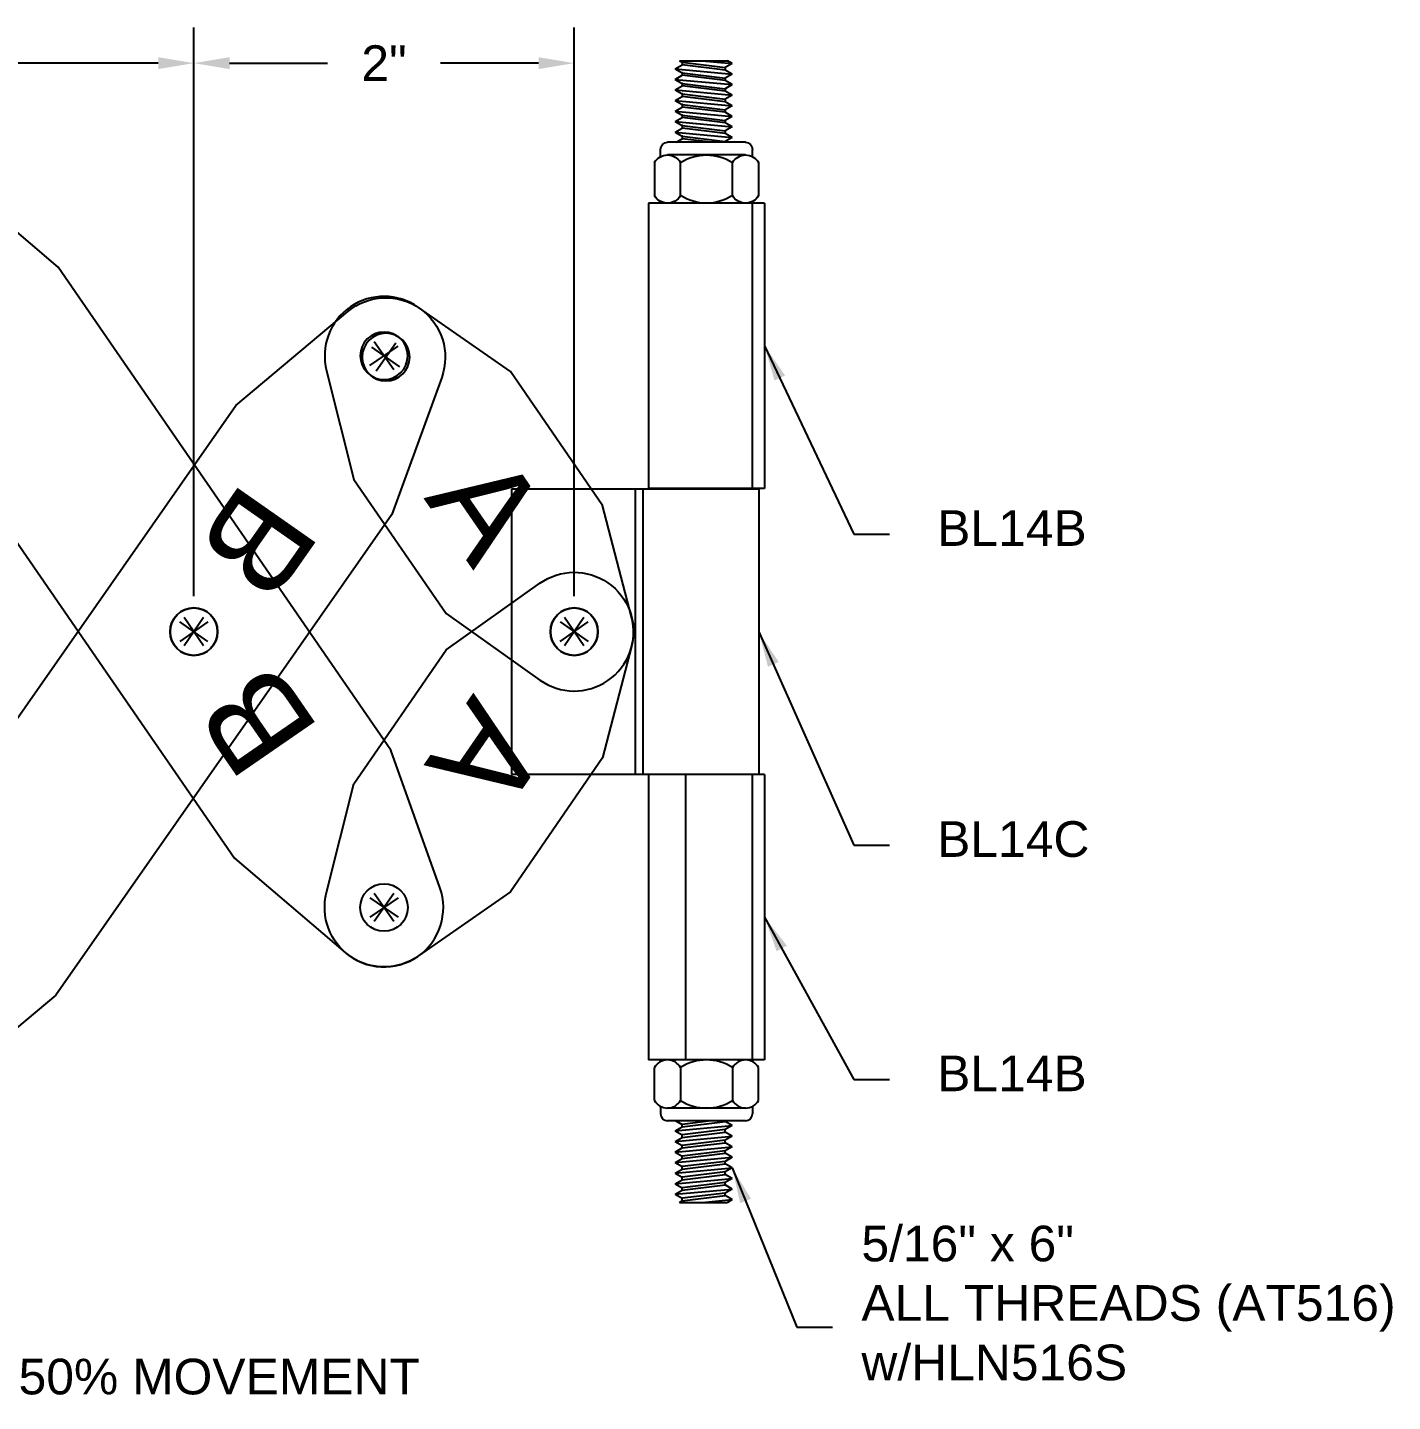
# Model space of a CAD drawing. Header units: inches. Extents: x 1.6 to 29.3, y -11.7 to 20.7.
# Drawn here: x 21.46 to 28.64, y 12.64 to 19.87 of the extents above; entities that cross this region are included whole.
import ezdxf

# ---------------------------------------------------------------- set-up
doc = ezdxf.new("R2010")
doc.units = ezdxf.units.IN
doc.header["$MEASUREMENT"] = 0
for name, color, linetype in [('Anchors', 4, 'Continuous'), ('Conditions', 1, 'Continuous'), ('Dimensions', 3, 'Continuous'), ('Text', 2, 'Continuous')]:
    doc.layers.add(name, color=color, linetype=linetype)
doc.styles.add('Arial', font='arial.ttf')
doc.dimstyles.new('Arial', dxfattribs={"dimtxt": 0.1875, "dimasz": 0.1875, "dimexe": 0.1875, "dimexo": 0.1875, "dimgap": 0.1875, "dimtad": 0, "dimtih": 1, "dimtoh": 1, "dimdec": 4, "dimzin": 0, "dimdsep": 46, "dimlunit": 4, "dimtxsty": 'Arial', "dimcen": 0.1875, "dimadec": 0, "dimazin": 0, "dimtfac": 1, "dimtdec": 4, "dimtofl": 0, "dimtmove": 0, "dimatfit": 3, "dimfxl": 0, "dimfrac": 2, "dimtolj": 1, "dimtzin": 0, "dimarcsym": 0})

# ---------------------------------------------------------------- blocks, each defined once
blk = doc.blocks.new('*D36')
at = {"layer": 'Defpoints', "color": 0}
for p in [(22.3342, 19.6793), (19.3342, 16.6905), (22.3342, 16.6905)]:
    blk.add_point(p, dxfattribs=at)
at = {"layer": 'Dimensions', "color": 0, "lineweight": -2}
for p, q in [((19.3342, 16.878), (19.3342, 19.8668)), ((22.3342, 16.878), (22.3342, 19.8668)), ((19.5217, 19.6793), (20.539, 19.6793)), ((22.1467, 19.6793), (21.1294, 19.6793))]:
    blk.add_line(p, q, dxfattribs=at)
at = {"layer": 'Dimensions', "color": 0}
for points in [[(19.5217, 19.7106), (19.5217, 19.6481), (19.3342, 19.6793)], [(22.1467, 19.7106), (22.1467, 19.6481), (22.3342, 19.6793)]]:
    blk.add_solid(points, dxfattribs=at)
at = {"layer": 'Dimensions', "color": 0, "insert": (20.8342, 19.6793), "char_height": 0.1875, "attachment_point": 5, "style": 'Arial'}
blk.add_mtext('\\A1;3"', dxfattribs=at)
blk = doc.blocks.new('*D38')
at = {"layer": 'Defpoints', "color": 0}
for p in [(22.3342, 19.6793), (22.3342, 16.6905), (24.3342, 16.6905)]:
    blk.add_point(p, dxfattribs=at)
at = {"layer": 'Dimensions', "color": 0, "lineweight": -2}
for p, q in [((22.3342, 16.878), (22.3342, 19.8668)), ((24.3342, 16.878), (24.3342, 19.8668)), ((22.5217, 19.6793), (23.0373, 19.6793)), ((24.1467, 19.6793), (23.631, 19.6793))]:
    blk.add_line(p, q, dxfattribs=at)
at = {"layer": 'Dimensions', "color": 0}
for points in [[(22.5217, 19.7106), (22.5217, 19.6481), (22.3342, 19.6793)], [(24.1467, 19.7106), (24.1467, 19.6481), (24.3342, 19.6793)]]:
    blk.add_solid(points, dxfattribs=at)
at = {"layer": 'Dimensions', "color": 0, "insert": (23.3342, 19.6793), "char_height": 0.1875, "attachment_point": 5, "style": 'Arial'}
blk.add_mtext('\\A1;2"', dxfattribs=at)
blk = doc.blocks.new('B')
blk.add_lwpolyline([(31.2738, 47.7408), (32.0151, 47.5421), (35.0982, 47.5421), (35.8396, 47.7408, 0.767327), (35.8396, 48.3435), (35.0982, 48.5421), (32.0151, 48.5421), (31.2738, 48.3435, 0.767327)], format="xyb", close=True)
for centre in [(31.3546, 48.0421), (33.1163, 48.0421), (35.7588, 48.0421)]:
    blk.add_circle(centre, 0.125)
at = {"layer": 'Conditions'}
for p, q in [((31.3546, 47.9521), (31.3546, 48.1321)), ((33.1163, 47.9521), (33.1163, 48.1321)), ((35.7588, 47.9521), (35.7588, 48.1321)), ((31.2646, 48.0421), (31.4446, 48.0421)), ((33.0263, 48.0421), (33.2063, 48.0421)), ((35.6688, 48.0421), (35.8488, 48.0421))]:
    blk.add_line(p, q, dxfattribs=at)
at = {"layer": 'Text', "insert": (32.3078, 48.2877), "char_height": 0.5, "attachment_point": 1, "style": 'Arial'}
blk.add_mtext('B', dxfattribs=at)
blk = doc.blocks.new('A')
blk.add_lwpolyline([(1.8684, 0.2932, -0.700208), (1.8684, -0.2932), (1.3158, -0.5), (0.4615, -0.5), (-0.1067, -0.2932, -0.700208), (-0.1067, 0.2932), (0.4615, 0.5), (1.3158, 0.5)], format="xyb", close=True)
for centre in [(0, 0), (1.7617, 0)]:
    blk.add_circle(centre, 0.125)
at = {"layer": 'Conditions'}
for p, q in [((0, -0.09), (0, 0.09)), ((1.7617, -0.09), (1.7617, 0.09)), ((-0.09, 0), (0.09, 0)), ((1.6717, 0), (1.8517, 0))]:
    blk.add_line(p, q, dxfattribs=at)
at = {"layer": 'Text', "insert": (0.5632, 0.2456), "char_height": 0.5, "attachment_point": 1, "style": 'Arial'}
blk.add_mtext('A', dxfattribs=at)
blk = doc.blocks.new('HLN516S')
at = {"layer": 'Anchors'}
for p, q in [((-0.2046, 0.32), (0.2046, 0.32)), ((-0.2416, 0.2444), (-0.2416, 0.283)), ((-0.2053, 0.2533), (0.2053, 0.2533)), ((0.2416, 0.2444), (0.2416, 0.283)), ((-0.2737, 0.213), (-0.2737, 0.0403)), ((-0.1369, 0.0403), (-0.1369, 0.213)), ((0.1369, 0.0403), (0.1369, 0.213)), ((0.2737, 0.213), (0.2737, 0.0403)), ((-0.2053, 0), (0.2053, 0))]:
    blk.add_line(p, q, dxfattribs=at)
for centre, radius, start, end in [((-0.2046, 0.283), 0.037, 90, 180), ((0.2046, 0.283), 0.037, 0, 90), ((-0.2053, 0.175), 0.0783, 29.02085, 150.97915), ((0, 0.0007), 0.2526, 57.19114, 122.80886), ((0.2053, 0.175), 0.0783, 29.02085, 150.97915), ((-0.2053, 0.0783), 0.0783, 209.02085, 330.97915), ((0, 0.2526), 0.2526, 237.19114, 302.80886), ((0.2053, 0.0783), 0.0783, 209.02085, 330.97915)]:
    blk.add_arc(centre, radius, start, end, dxfattribs=at)
blk = doc.blocks.new('BL-14B&C')
for p, q in [((71.0974, 26.4731), (70.4874, 26.4731)), ((70.4874, 26.4731), (70.4874, 24.9731)), ((71.0324, 26.4731), (71.0324, 24.9731)), ((71.0974, 26.4731), (71.0974, 24.9731)), ((71.0674, 24.9697), (69.7674, 24.9697)), ((69.7674, 24.9697), (69.7674, 23.4697)), ((70.4174, 24.9697), (70.4174, 23.4697)), ((70.4574, 24.9697), (70.4574, 23.4697)), ((71.0974, 24.9731), (70.4874, 24.9731)), ((71.0674, 24.9697), (71.0674, 23.4697)), ((71.0674, 23.4697), (69.7674, 23.4697)), ((71.0974, 23.4691), (70.4874, 23.4691)), ((70.4874, 23.4691), (70.4874, 21.9691)), ((70.6824, 23.4691), (70.6824, 21.9691)), ((71.0324, 23.4691), (71.0324, 21.9691)), ((71.0974, 23.4691), (71.0974, 21.9691)), ((71.0974, 21.9691), (70.4874, 21.9691))]:
    blk.add_line(p, q)
blk.add_circle((70.0965, 24.2205), 0.125)
at = {"layer": 'Anchors'}
for p, q in [((70.6274, 27.1796), (70.6644, 27.2008)), ((70.6274, 27.1796), (70.9274, 27.1518)), ((70.6274, 27.1796), (70.6644, 27.1584)), ((70.6503, 27.222), (70.6644, 27.2139)), ((70.6503, 27.222), (70.9019, 27.222)), ((70.6644, 27.2139), (70.6644, 27.2008)), ((70.6644, 27.2139), (70.8904, 27.1862)), ((70.8904, 27.173), (70.6644, 27.2008)), ((70.7692, 27.222), (70.9274, 27.2074)), ((70.9274, 27.2074), (70.8904, 27.1862)), ((70.8904, 27.1862), (70.8904, 27.173)), ((70.9274, 27.1518), (70.8904, 27.173)), ((70.9274, 27.2074), (70.9019, 27.222)), ((70.6274, 27.124), (70.6644, 27.1453)), ((70.6274, 27.124), (70.6644, 27.1028)), ((70.6274, 27.124), (70.9274, 27.0963)), ((70.6274, 27.0685), (70.6644, 27.0897)), ((70.6644, 27.1584), (70.6644, 27.1453)), ((70.6644, 27.1584), (70.8904, 27.1306)), ((70.8904, 27.1175), (70.6644, 27.1453)), ((70.6644, 27.1028), (70.6644, 27.0897)), ((70.6644, 27.1028), (70.8904, 27.075)), ((70.8904, 27.0619), (70.6644, 27.0897)), ((70.9274, 27.1518), (70.8904, 27.1306)), ((70.8904, 27.1306), (70.8904, 27.1175)), ((70.9274, 27.0963), (70.8904, 27.1175)), ((70.9274, 27.0963), (70.8904, 27.075)), ((70.6274, 27.0685), (70.6644, 27.0473)), ((70.6274, 27.0685), (70.9274, 27.0407)), ((70.6274, 27.0129), (70.6644, 27.0341)), ((70.6644, 27.0473), (70.6644, 27.0341)), ((70.6644, 27.0473), (70.8904, 27.0195)), ((70.8904, 27.0064), (70.6644, 27.0341)), ((70.8904, 27.075), (70.8904, 27.0619)), ((70.9274, 27.0407), (70.8904, 27.0619)), ((70.9274, 27.0407), (70.8904, 27.0195)), ((70.8904, 27.0195), (70.8904, 27.0064)), ((70.6274, 27.0129), (70.6644, 26.9917)), ((70.6274, 27.0129), (70.9274, 26.9852)), ((70.6274, 26.9574), (70.6644, 26.9786)), ((70.6274, 26.9574), (70.6644, 26.9362)), ((70.6274, 26.9574), (70.9274, 26.9296)), ((70.6644, 26.9917), (70.6644, 26.9786)), ((70.6644, 26.9917), (70.8904, 26.9639)), ((70.8904, 26.9508), (70.6644, 26.9786)), ((70.9274, 26.9852), (70.8904, 27.0064)), ((70.9274, 26.9852), (70.8904, 26.9639)), ((70.8904, 26.9639), (70.8904, 26.9508)), ((70.9274, 26.9296), (70.8904, 26.9508)), ((70.6274, 26.9018), (70.6644, 26.923)), ((70.6274, 26.9018), (70.6644, 26.8806)), ((70.6274, 26.9018), (70.9274, 26.874)), ((70.6644, 26.9362), (70.6644, 26.923)), ((70.6644, 26.9362), (70.8904, 26.9084)), ((70.8904, 26.8953), (70.6644, 26.923)), ((70.6644, 26.8806), (70.6644, 26.8675)), ((70.6644, 26.8806), (70.8904, 26.8528)), ((70.9274, 26.9296), (70.8904, 26.9084)), ((70.8904, 26.9084), (70.8904, 26.8953)), ((70.9274, 26.874), (70.8904, 26.8953)), ((70.9274, 26.874), (70.8904, 26.8528)), ((70.6274, 26.8463), (70.6644, 26.8675)), ((70.6274, 26.8463), (70.6644, 26.825)), ((70.6274, 26.8463), (70.9274, 26.8185)), ((70.6317, 26.7931), (70.6644, 26.8119)), ((70.8904, 26.8397), (70.6644, 26.8675)), ((70.6644, 26.825), (70.6644, 26.8119)), ((70.6644, 26.825), (70.8904, 26.7973)), ((70.8172, 26.7931), (70.6644, 26.8119)), ((70.8904, 26.8528), (70.8904, 26.8397)), ((70.9274, 26.8185), (70.8904, 26.8397)), ((70.9274, 26.8185), (70.8904, 26.7973)), ((70.8904, 26.7973), (70.8904, 26.7931)), ((70.6274, 21.5959), (70.9274, 21.6237)), ((70.6274, 21.5959), (70.6644, 21.6172)), ((70.6317, 21.6491), (70.6644, 21.6303)), ((70.8172, 21.6491), (70.6644, 21.6303)), ((70.6644, 21.6172), (70.8904, 21.6449)), ((70.6644, 21.6172), (70.6644, 21.6303)), ((70.8904, 21.6025), (70.6644, 21.5747)), ((70.8904, 21.6449), (70.8904, 21.6491)), ((70.9274, 21.6237), (70.8904, 21.6449)), ((70.9274, 21.6237), (70.8904, 21.6025)), ((70.8904, 21.5894), (70.8904, 21.6025)), ((70.6274, 21.5959), (70.6644, 21.5747)), ((70.6274, 21.5404), (70.9274, 21.5682)), ((70.6274, 21.5404), (70.6644, 21.5616)), ((70.6274, 21.5404), (70.6644, 21.5192)), ((70.6644, 21.5616), (70.8904, 21.5894)), ((70.6644, 21.5616), (70.6644, 21.5747)), ((70.8904, 21.5469), (70.6644, 21.5192)), ((70.6644, 21.506), (70.8904, 21.5338)), ((70.9274, 21.5682), (70.8904, 21.5894)), ((70.9274, 21.5682), (70.8904, 21.5469)), ((70.8904, 21.5338), (70.8904, 21.5469)), ((70.9274, 21.5126), (70.8904, 21.5338)), ((70.6274, 21.4848), (70.9274, 21.5126)), ((70.6274, 21.4848), (70.6644, 21.506)), ((70.6274, 21.4848), (70.6644, 21.4636)), ((70.6274, 21.4293), (70.9274, 21.457)), ((70.6644, 21.506), (70.6644, 21.5192)), ((70.8904, 21.4914), (70.6644, 21.4636)), ((70.6644, 21.4505), (70.8904, 21.4783)), ((70.6644, 21.4505), (70.6644, 21.4636)), ((70.9274, 21.5126), (70.8904, 21.4914)), ((70.8904, 21.4783), (70.8904, 21.4914)), ((70.9274, 21.457), (70.8904, 21.4783)), ((70.9274, 21.457), (70.8904, 21.4358)), ((70.6274, 21.4293), (70.6644, 21.4505)), ((70.6274, 21.4293), (70.6644, 21.4081)), ((70.6274, 21.3737), (70.9274, 21.4015)), ((70.6274, 21.3737), (70.6644, 21.3949)), ((70.8904, 21.4358), (70.6644, 21.4081)), ((70.6644, 21.3949), (70.8904, 21.4227)), ((70.6644, 21.3949), (70.6644, 21.4081)), ((70.8904, 21.4227), (70.8904, 21.4358)), ((70.9274, 21.4015), (70.8904, 21.4227)), ((70.9274, 21.4015), (70.8904, 21.3803)), ((70.6274, 21.3737), (70.6644, 21.3525)), ((70.6274, 21.3182), (70.9274, 21.3459)), ((70.6274, 21.3182), (70.6644, 21.3394)), ((70.6274, 21.3182), (70.6644, 21.2969)), ((70.8904, 21.3803), (70.6644, 21.3525)), ((70.6644, 21.3394), (70.8904, 21.3672)), ((70.6644, 21.3394), (70.6644, 21.3525)), ((70.8904, 21.3247), (70.6644, 21.2969)), ((70.6644, 21.2838), (70.8904, 21.3116)), ((70.8904, 21.3672), (70.8904, 21.3803)), ((70.9274, 21.3459), (70.8904, 21.3672)), ((70.9274, 21.3459), (70.8904, 21.3247)), ((70.8904, 21.3116), (70.8904, 21.3247)), ((70.9274, 21.2904), (70.8904, 21.3116)), ((70.6274, 21.2626), (70.9274, 21.2904)), ((70.6274, 21.2626), (70.6644, 21.2838)), ((70.6274, 21.2626), (70.6644, 21.2414)), ((70.6644, 21.2838), (70.6644, 21.2969)), ((70.8904, 21.2692), (70.6644, 21.2414)), ((70.6644, 21.2283), (70.8904, 21.256)), ((70.6644, 21.2283), (70.6644, 21.2414)), ((70.9274, 21.2904), (70.8904, 21.2692)), ((70.8904, 21.256), (70.8904, 21.2692)), ((70.9274, 21.2348), (70.8904, 21.256)), ((70.6503, 21.2202), (70.6644, 21.2283)), ((70.6503, 21.2202), (70.9019, 21.2202)), ((70.7692, 21.2202), (70.9274, 21.2348)), ((70.9274, 21.2348), (70.9019, 21.2202))]:
    blk.add_line(p, q, dxfattribs=at)
for p in [(70.6644, 27.2139), (70.6644, 27.1584), (70.6644, 27.1028), (70.6644, 27.0473), (70.6644, 26.9917), (70.6644, 26.9362), (70.6644, 26.8806), (70.6644, 26.825), (70.6644, 21.6172), (70.6644, 21.5616), (70.6644, 21.506), (70.6644, 21.4505), (70.6644, 21.3949), (70.6644, 21.3394), (70.6644, 21.2838), (70.6644, 21.2283)]:
    blk.add_point(p, dxfattribs=at)
at = {"xscale": -1}
blk.add_blockref('HLN516S', (70.7924, 26.4731), dxfattribs=at)
at = {"rotation": 180}
blk.add_blockref('HLN516S', (70.7924, 21.9691), dxfattribs=at)

msp = doc.modelspace()

# ---------------------------------------------------------------- block references
at = {"layer": 'Conditions'}
msp.add_blockref('BL-14B&C', (-45.7623, -7.52993), dxfattribs=at)
at = {"layer": 'Conditions', "color": 7}
for name, p, rotation in [('B', (80.68427, 16.6964), 124.5849488802436), ('A', (24.33418, 16.69052), 235.4150511197567)]:
    msp.add_blockref(name, p, dxfattribs=dict(at, rotation=rotation))
at = {"layer": 'Conditions', "color": 7, "xscale": -1}
for name, p, rotation in [('B', (80.68284, 16.28146), 55.01915408662259), ('A', (24.33418, 16.69052), 304.5849488802433)]:
    msp.add_blockref(name, p, dxfattribs=dict(at, rotation=rotation))

# ---------------------------------------------------------------- texts
at = {"layer": 'Text', "char_height": 0.1875, "style": 'Arial'}
for s, insert, attachment_point in [('\\A1;BL14B', (26.24285, 17.32888), 1), ('BL14C', (26.24267, 15.69396), 1), ('BL14B', (26.24285, 14.46202), 1), ('5/16" x 6"\\PALL THREADS (AT516)\\Pw/HLN516S', (25.8446, 13.16), 4), ('{\\LTOP VIEW - }(PANTO125W6){\\L\\P}PANTOGRAPH BAR FOR {\\LFCWW-12} w/2 SILW600 FACE SEALS -  50% MOVEMENT', (13.4229, 13.1808), 1)]:
    msp.add_mtext(s, dxfattribs=dict(at, insert=insert, attachment_point=attachment_point))

# ---------------------------------------------------------------- dimensions: what is measured, and where the dimension line sits
at = {"layer": 'Dimensions'}
dim = msp.add_linear_dim(base=(22.33418, 19.67932), p1=(19.33418, 16.69052), p2=(22.33418, 16.69052), dimstyle='Arial', override={"dimpost": ''}, dxfattribs=at)
dim.commit()
dim.dimension.update_dxf_attribs({"geometry": '*D36', "text_midpoint": (20.83418, 19.67932)})
dim = msp.add_linear_dim(base=(22.33418, 19.67932), p1=(24.33418, 16.69052), p2=(22.33418, 16.69052), angle=180, dimstyle='Arial', override={"dimpost": ''}, dxfattribs=at)
dim.commit()
dim.dimension.update_dxf_attribs({"geometry": '*D38', "text_midpoint": (23.33418, 19.67932)})

# ---------------------------------------------------------------- leaders
at = {"layer": 'Text'}
for points in [[(25.33515, 18.19321), (25.80535, 17.20388), (25.99285, 17.20388)], [(25.30515, 16.68972), (25.80517, 15.56896), (25.99267, 15.56896)], [(25.33515, 15.18912), (25.80535, 14.33702), (25.99285, 14.33702)], [(25.16515, 13.87156), (25.50431, 13.035), (25.69181, 13.035)]]:
    msp.add_leader(points, dimstyle='Arial', override={"dimgap": 0.25, "dimtad": 0}, dxfattribs=at)

doc.saveas('drawing.dxf')
